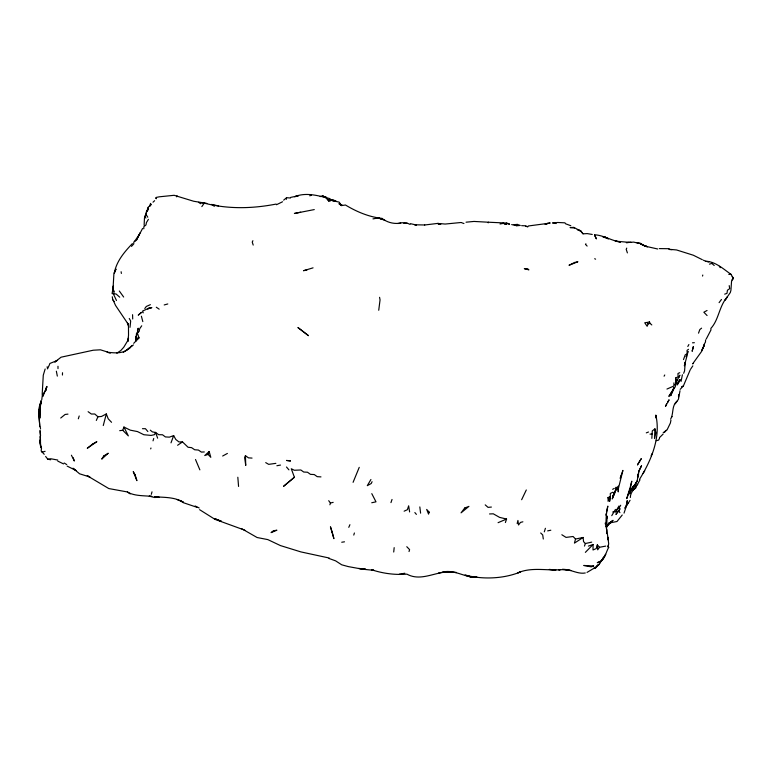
<?xml version="1.0" encoding="UTF-8"?>
<svg xmlns="http://www.w3.org/2000/svg" width="772" height="772" viewBox="0 0 772 772"><rect width="100%" height="100%" fill="white"/><g stroke="black" fill="none" stroke-linecap="round" stroke-linejoin="round"><path stroke-width="1.16" d="M135.872 341.292L136.519 333.214M135.872 339.497L135.891 336.64L135.833 339.159M588.38 546.093L593.07 544.501L593.021 549.982L596.225 548.593L597.325 544.907L599.535 547.28L605.74 546.103M40.144 440.677L40.848 447.586L40.144 440.677L40.115 443.852L40.848 447.586L41.225 447.258M673.927 382.883L673.888 386.01L666.95 389.049M605.923 523.184L606.387 513.39L606.203 515.358L607.834 506.114L606.474 511.933M143.795 228.801L143.824 226.707L145.985 224.932L146.41 222.597L148.407 219.345M678.54 396.827L678.578 394.724M136.21 338.329L136.268 336.052M705.55 339.989L705.492 342.015L703.475 345.576M618.276 486.331L618.237 491.909L618.314 486.157L618.092 489.689L622.917 470.399L620.119 478.322M39.121 416.079L39.7 406.651L39.121 416.079L39.777 426.627C39.507 418.144 36.892 409.092 41.418 401.218M62.435 375.038L62.513 372.741M654.926 428.865L654.521 438.564L655.939 432.793L654.926 428.865L652.292 430.901L651.838 438.38M400.716 223.079C394.125 224.247 387.283 222.558 382.024 218.418C368.91 216.951 356.654 211.779 345.451 205.005L341.446 205.603L339.178 202.11L332.674 200.73L332.713 199.745L328.718 200.894L326.006 197.815L322.899 195.76L320.177 196.609M627.047 503.904L627.221 500.584L626.7 504.068L625.031 508.034M606.531 533.577L606.744 529.775L605.19 523.088M42.19 394.193L43.28 375.182L45.152 368.997M630.338 497.506C630.241 492.082 634.941 488.512 637.672 484.353M136.519 340.056L136.779 337.152L136.316 340.056L139.028 337.856L137.358 333.06L137.831 331.941M614.859 492.613L612.225 498.953L616.008 489.786L616.124 487.151L616.181 490.027L615.178 490.606L612.843 496.309L614.28 493.018L612.794 492.247L610.314 493.453L610.334 496.821L608.047 497.486L609.629 501.25L610.015 496.792M41.524 448.098L41.167 450.973L44.236 454.322M112.876 291.594L113.889 273.935L116.003 269.052L114.246 273.211C116.466 261.245 124.273 252.106 132.379 243.585M393.72 552.028L394.174 547.637M130.014 327.347L130.68 321.017L129.262 318.46M112.085 293.649L113.436 285.756L112.644 291.372M144.123 225.318L144.48 217.907M127.824 341.263L128.509 337.991L127.824 341.263L128.528 335.347L128.461 323.96M286.354 199.311L286.557 197.719L290.494 197.989M378.734 310.257L380.046 299.922L379.573 297.317M609.629 501.25L610.334 496.821M40.916 400.61L39.362 409.556L41.254 402.723M670.945 420.171L670.385 423.027L667.076 429.869L663.187 432.677M136.876 334.952L138.198 328.206L137.464 330.898M681.058 381.436L682.4 374.787M702.559 276.067L702.771 275.035M517.163 523.532L517.935 520.463L518.504 524.999L520.511 522.393L522.876 521.814M629.952 487.962L626.758 498.616L629.952 489.66L631.786 481.207L630.319 486.881M103.265 425.546L106.314 413.927L101.528 416.455L97.938 416.764L94.773 413.995L91.347 414.024L88.114 411.679M561.842 534.745L566.05 537.399L573.094 536.501L575.507 539.039L574.416 543.131L583.14 537.457L583.545 541.635L585.379 543.527L591.709 542.127M679.717 372.683L677.951 373.513L678.096 376.784L675.645 378.01L676.504 381.899L675.239 386.82L668.87 396.383L672.47 390.642M114.362 291.034L113.484 294.161L116.475 300.491M45.664 390.535L46.629 387.168L45.326 391.414L46.928 386.415L43.136 395.891M151.302 494.331L152.016 491.841M702.259 349.398L704.421 344.843L701.825 350.305M353.779 535.073L354.396 532.979M41.968 452.17L45.104 451.311M57.726 460.044L50.759 458.751L47.806 459.215L45.616 456.455M155.876 198.539L156.205 197.449L159.109 196.831L174.144 195.297L193.724 201.26L206.848 203.403M176.749 196.87L177.068 195.798M150.704 448.889L150.965 448.011M153.03 440.841L153.725 438.477M488.213 222.857L488.406 222.22L506.625 223.05L509.327 223.841M606.908 516.979L607.101 516.333L606.599 528.309M624.027 513.129L626.729 505.004M639.486 479.373C651.143 460.556 661.035 437.695 655.814 415.075L656.161 418.077L655.949 415.703M676.88 401.247C671.437 406.091 673.84 413.763 670.636 419.119M706.216 339.091L710.944 329.991L710.867 328.409C718.925 319.724 719.07 306.079 727.301 296.988L725.082 300.096L730.331 292.492L730.93 290.262L731.557 281.23L733.4 278.296L730.901 274.253C723.181 268.868 715.779 261.805 705.782 261.168M651.8 324.935L650.034 323.372L649.358 321.519M593.446 568.559L598.86 564.747L605.702 554.296L602.044 560.472L597.258 562.663C604.804 561.427 605.509 552.839 608.674 547.435L607.747 546.837L608.703 543.999L607.94 537.466M329.895 504.801L330.426 503.045L328.708 500.681M409.025 551.546L409.604 549.616L406.776 546.711M544.308 531.85L545.408 528.299M78.329 418.8L79.217 415.973M633.696 486.331L632.799 489.158L637.132 481.024L638.888 471.123L641.522 465.757L638.888 471.123L637.653 477.405L638.618 473.921L637.469 476.536M330.696 200.807L328.718 200.894L329.49 198.51C318.247 195.673 305.915 192.016 294.643 196.715L298.281 195.827L290.726 197.371M686.897 356.259L684.368 365.803L685.304 362.058L684.552 370.985L683.654 373.291M148.147 207.35L146.622 211.982L148.504 208.932L148.147 207.35L151.023 204.619L150.579 203.441L149.585 206.114M680.007 390.757L678.453 399.24L675.249 403.775M630.898 242.186L626.333 242.64L633.696 242.099L639.467 243.498L637.556 242.958M622.242 515.011L616.992 521.505L609.909 522.876M516.786 225.733L517.24 224.391L520.27 225.424L516.786 225.733L511.682 224.575M505.39 522.528L506.567 519.045L499.6 517.385L493.289 513.814L489.544 513.959M390.95 502.611L392.031 499.455M698.535 333.157L699.808 329.576L701.594 328.158M584.462 546.093L585.379 543.527M683.49 359.588L685.189 354.917L687.148 353.682L687.051 350.363L688.508 349.301M119.699 430.68L122.748 430.274L123.935 427.051L130.285 430.158L137.493 431.577L143.824 434.723L151.08 435.418L154.477 434.675L155.548 432.416L158.646 434.684L162.516 434.771L165.401 436.933L169.415 437.145L173.661 435.591L175.775 439.451L178.93 441.922L182.51 441.912L188.069 447.268L191.581 447.644L194.669 449.767L198.404 450.037L201.367 452.093L204.29 451.948M171.008 442.838L173.661 435.591M673.773 388.017L672.653 391.037L673.946 387.756M208.093 454.39L209.173 451.514L210.795 457.313L208.093 454.39L204.734 455.548L209.173 451.514M681.531 386.724L683.374 385.99L690.197 369.875M636.398 486.244L635.626 488.251L632.789 490.085M688.315 351.472L686.173 356.953L687.08 354.637M704.421 344.843L701.623 351.405L692.638 363.892L693.468 363.303M245.448 455.673L244.656 457.69L245.737 465.4L245.448 455.673L248.487 457.864L252.039 458.085M650.034 323.372L648.113 323.873L647.148 326.295L644.745 322.773L649.184 322.107M606.57 518.224L607.361 516.256L606.483 518.273M674.004 387.554L670.675 395.766L673.3 389.484M630.048 500.314L625.002 508.237M353.084 482.326L359.241 467.349M678.906 377.489L679.871 375.163L676.957 380.567M620.485 477.357L621.315 475.417M348.78 527.344L349.919 524.69M506.017 224.449L503.18 223.204L506.017 224.449L506.625 223.05M626.748 248.111L626.208 249.327L627.395 252.898M96.307 420.441L97.938 416.764M679.447 380.297L677.247 384.938L680.045 379.592L678.086 382.902L680.113 380.287M676.504 381.899L675.046 385.112L677.719 379.515M49.659 364.259L47.517 368.881L47.15 366.758M252.898 240.7L252.251 242.099L253.197 245.081M611.752 515.667L615.458 509.404M601.678 560.713L602.971 557.924M673.396 389.185L672.702 390.671L674.197 387.631M651.143 455.76L652.263 453.386M372.075 481.718L371.216 483.523L367.298 485.656L370.917 479.508M521.65 499.716L526.301 489.969M140.041 232.777L136.538 239.967L142.569 228.454M659.491 438.351L658.622 440.108L656.239 440.696M639.978 479.808L637.682 484.102L635.414 486.399M382.024 218.418L381.484 219.451L378.637 217.907L372.972 218.881M664.084 376.205L664.74 374.989M606.531 518.456L606.937 517.703M687.804 346.512L688.885 344.544M128.036 340.182L123.713 347.294L120.789 350.546L116.852 353.18M599.612 563.251L600.558 561.562M615.409 512.164L618.99 505.959M620.707 505.235L618.739 508.594L619.926 508.478L619.472 510.022L615.892 514.393L619.848 509.105M709.449 264.149L712.556 263.213M322.899 195.76L322.464 196.474L325.977 197.13L328.718 200.894M635.896 483.05L637.132 481.024L632.422 488.329L634.053 485.781M138.979 234.977L134.637 241.26M403.814 223.195L407.124 223.089L410.057 224.391M615.988 511.585L618.005 508.285M643.057 473.487L644.745 470.785M43.242 393.942L45.094 391.143M690.66 369.093L692.831 365.86M141.72 325.794L139.655 328.785L139.211 331.304L137.358 333.06M201.839 206.606L204.262 203.142C227.972 209.27 252.28 208.73 276.164 204.069M585.909 243.769L585.485 244.386L587.125 246.075M148.504 208.932L146.294 211.962L144.818 217.328L146.487 213.69L144.74 217.038L145.947 218.022M599.535 547.28L597.682 549.809L597.325 544.907M149.845 206.211L151.023 204.619M144.789 308.52L146.323 306.455L150.376 304.66M719.089 302.643L721.482 299.459M606.821 526.765L609.32 523.532L606.088 526.523M599.14 564.1L595.164 568.51L594.701 567.623M680.161 389.349L683.374 385.99M664.547 432.339L666.197 430.284M596.466 566.552L597.827 564.892M626.864 504.512L628.408 502.697M133.71 343.318L139.028 337.856M663.148 434.038L659.529 437.599M731.943 279.918L733.4 278.296M131.501 246.384L133.739 243.962L133.855 241.916L136.007 240.497M671.572 417.16L672.132 416.562M585.369 552.366L593.07 544.501M607.516 525.346L609.32 523.532M131.78 345.682L128.586 348.799L129.513 347.892C123.501 354.078 114.874 353.093 107.096 352.157L110.261 353.229M552.472 223.127L557.664 222.481L564.93 222.828L565.577 223.784L570.798 225.723M153.001 202.206L154.632 200.691M141.025 312.621L138.236 315.15L141.932 312.197M40.453 430.043L39.806 430.612L40.598 435.437M593.967 568.269L587.019 572.409M294.402 477.25L283.729 486.177L294.402 477.25L291.266 468.72L294.267 470.254L300.848 469.984L303.714 472.03L307.517 472.232L310.46 474.355L314.272 474.558L317.186 476.652L320.969 476.893M131.134 346.821L133.392 344.93M283.652 200.151L286.557 197.719M60.727 418.019L65.099 414.467L67.965 414.11M632.48 490.056L634.111 488.84M123.327 352.312L129.976 347.921L126.309 350.121M610.816 521.978L613.064 520.347L608.346 523.657M177.599 445.261L182.51 441.912M56.761 360.765L54.793 362.078L61.084 357.195L93.238 350.218L100.437 349.812L107.366 351.974M222.664 456.02L227.393 453.434M612.64 489.313L614.271 488.415M707.046 310.489L703.852 312.216L707.084 315.536M282.552 201.772L276.472 204.734M608.355 523.841L611.221 522.393L608.433 523.31M404.132 511.18L407.384 509.694L408.658 505.814L409.604 511.942M498.075 522.683L506.567 519.045M49.852 363.477L57.562 360.36M646.299 432.87L648.499 432.011M517.906 572.805L520.608 571.898C504.251 578.653 484.285 579.55 467.224 575.603M518.128 572.727C531.541 566.995 546.209 570.682 560.231 569.726L558.629 569.775L564.708 569.639L570.769 570.508L562.412 569.379C570.325 568.935 577.524 574.407 585.263 572.978M724.676 294.142L726.954 293.399L727.456 290.214L729.694 288.641L729.202 285.611M309.726 195.798L311.367 195.277M148.089 308.675L150.434 307.97L147.491 308.781L151.862 307.652L149.131 308.115L142.666 310.981L143.187 312.853M313.065 267.845L303.512 270.711L307.102 269.843M164.204 304.95L167.785 303.956M549.664 222.876L545.051 224.276L547.85 223.407L528.28 225.984M67.125 466.085L76.167 470.602L72.944 468.218L79.593 473.805L89.89 477.019L87.217 475.726L108.804 488.56L127.361 491.947C134.087 496.145 143.756 495.537 151.785 496.396L149.218 496.184L154.593 497.496L159.244 497.322L154.419 496.763C164.33 497.486 174.327 496.946 183.35 502.147L177.087 499.581M127.361 491.947L130.256 493.916M330.426 503.045L333.166 502.35M442.79 572.216L448.841 571.859C434.713 571.965 420.634 581.731 406.902 574.136C394.907 575.101 382.864 573.49 371.457 569.707L373.928 570.334L362.705 569.225L348.249 566.59L341.716 564.805L335.637 560.868L328.978 558.455M404.856 573.249L399.356 574.156M575.507 539.039L583.14 537.457M371.747 502.746L375.983 501.829L371.786 493.646M547.657 530.875L550.822 530.219M300.636 212.203L294.383 213.477L314.272 209.588M500.015 223.996L503.537 223.32M397.831 223.542L402.115 222.722L407.018 223.262M612.707 512.029L614.377 511.72M276.858 465.748L280.506 465.072M438.554 572.998L444.247 571.956L456.513 572.515L443.282 571.907C455.297 569.485 465.439 577.996 477.192 577.273L474.983 577.109M545.852 223.726L550.272 223.021M341.735 542.233L344.495 541.819M424.639 224.999L438.1 223.369L440.812 224.179L439.152 224.276M466.056 222.191L473.969 221.439L488.406 222.22M275.874 463.354L268.695 464.358L265.713 462.621M460.903 222.51L445.087 224.054L441.169 223.697M514.036 224.681L517.24 224.391M491.397 507.059L488.039 507.368L485.212 504.869M692.503 342.807L694.375 342.7M574.561 228.039L570.074 227.576L573.818 227.354L580.718 231.137L583.043 233.829L587.231 233.598L592.24 234.456M728.778 274.378L730.901 274.253M650.005 434.134L652.079 434.047M142.453 428.701L145.435 428.692L147.867 431.548M659.327 248.594L669.141 248.7L668.861 249.26L676.552 249.954L693.352 255.233L702.327 259.701M629.17 242.36L615.265 241.125L620.312 241.974M521.65 225.656L525.172 225.781L527.923 226.785L525.481 226.283M669.652 249.539L671.987 249.674M200.662 202.92L204.262 203.142M332.674 200.73L336.052 201.135L332.713 199.745M329.239 558.031L300.916 551.912L280.439 545.582L267.816 539.599L257.095 537.515L241.366 528.502M424.754 224.98L414.699 224.777L416.407 225.038M620.379 242.012C611.53 240.767 603.849 235.363 594.797 234.785M636.611 242.649L640.355 243.238L643.684 245.409L640.393 243.875L647.033 246.615M657.744 248.999L645.18 246.181M416.224 224.98L410.453 223.677M472.879 577.138L466.983 576.018L470.553 576.781L465.159 574.802M47.806 459.215L50.701 459.774M707.075 261.65L708.841 262.026M507.725 223.89L509.578 224.305M218.582 205.931L211.605 204.416L214.355 206.298M244.869 530.219L214.983 519.344L199.591 509.665M384.938 220.406L378.637 217.907M647.438 246.654L643.973 245.631L647.226 246.741M553.022 222.616L556.168 223.552M580.525 230.654L577.311 229.496L580.718 231.137L580.525 230.654L583.043 233.829M461.531 222.674L463.933 223.542M197.053 507.339L183.495 502.736L180.301 500.71M594.681 258.745L595.608 259.16M703.379 260.183L706.187 261.467M112.924 293.929L116.022 293.929L119.718 297.191M57.784 461.106L63.507 463.904M339.217 203.731L342.324 205.236M195.123 505.978L199.186 507.986M64.153 462.988L66.739 464.58M156.291 307.217L159.177 309.167M329.49 198.51L331.873 200.17M338.995 203.818L341.446 205.603M198.636 202.283L200.566 203.712M150.27 430.158L152.393 431.915L155.548 432.416L157.642 438.187M712.228 263.763L714.225 265.5M540.68 532.969L542.716 534.928L543.295 539.02M122.748 430.274L128.345 435.89L123.935 427.051M111.544 422.303L108.215 418.81L106.314 413.927M719.369 266.321L720.257 267.681M286.499 467.012L288.94 469.858M414.853 512.56L416.397 514.384M114.159 301.514L112.76 299.768L112.278 296.757M119.303 291.005L123.655 297.027M618.932 511.189L619.935 512.676M647.264 322.609L648.113 323.873M732.213 276.627L733.371 278.393M146.738 215.523L147.78 217.212M127.554 323.246L115.549 305.442L113.079 300.028M128.152 324.25L127.39 322.879L128.384 325.938M71.41 455.21L74.353 461.019L73.166 457.68M195.499 459.504L199.871 469.858M141.392 316.211L142.82 321.625M608.153 545.823L608.674 547.435M40.52 440.291L40.019 436.672M40.154 426.945L40.569 428.547M438.1 223.369L438.322 224.324M606.696 529.399L608.297 540.062L607.882 537.331M56.356 371.187L57.331 376.109M42.807 396.49L42.431 394.55L41.736 399.886M121.108 271.734L121.378 273.442M419.823 506.924L420.605 513.168M156.205 197.449L156.33 198.742M40.163 439.316L40.511 443.389L40.298 431.654M237.824 477.241L238.567 486.437M675.645 378.01L675.847 381.87M325.977 197.13L326.006 197.815M132.562 314.696L132.707 319M608.047 497.486L608.133 501.375M57.977 366.266L58.006 368.63M39.883 410.366L39.854 418.173L40.337 404.171L39.883 410.366M693.401 346.503L692.185 351.115L693.401 346.503M41.341 401.565L40.791 403.775L41.408 401.527M429.145 512.116L428.566 514.113L426.675 509.433L429.145 512.116M665.869 405.522L665.464 406.458L666.96 403.418L665.869 405.522M631.12 490.162L629.508 493.906L632.808 486.698L631.12 490.162M594.508 234.949L596.322 238.751L594.508 234.949M667.857 401.874L667.423 402.675L669.092 399.79L667.857 401.874M641.185 458.78L637.508 464.821L641.185 458.78M103.737 455.972L101.74 459.118L108.234 453.222L103.737 455.972M464.734 508.005L461.058 512.84L468.942 506.374L464.734 508.005M92.447 444.151L87.275 448.281L96.857 441.671L92.447 444.151M273.491 530.74L271.068 532.612L276.897 530.219L273.491 530.74M574.696 262.451L569.003 265.278L577.9 261.756L574.696 262.451M593.658 565.992L591.198 566.841L583.786 565.461L593.658 565.992M290.455 460.932L286.586 460.45L290.455 460.932M365.667 569.282L358.826 568.453L365.667 569.282M555.734 569.977L549.413 569.456L555.734 569.977M605.238 237.129L602.922 236.869L608.461 238.866L605.238 237.129M527.826 269.09L524.323 268.666L528.897 269.843L527.826 269.09M221.439 521.341L214.722 518.649L221.439 521.341M308.414 335.617L298.069 327.646L308.414 335.617M135.129 474.838L133.238 471.615L136.905 480.657L135.129 474.838M332.25 532.304L330.445 526.793L333.9 538.663L332.25 532.304"/></g></svg>
